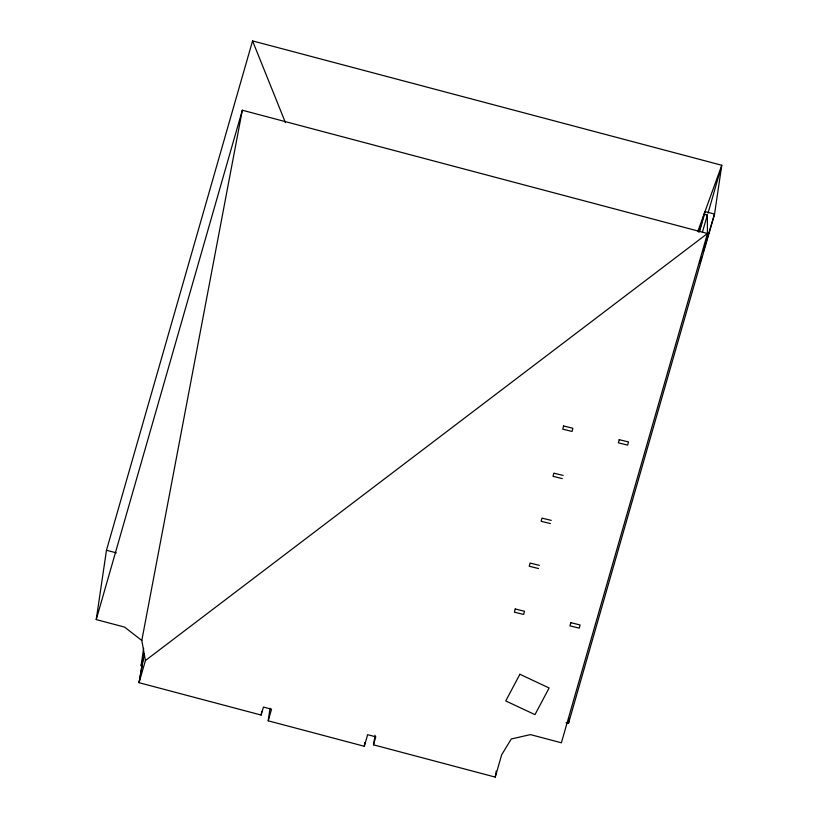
<?xml version="1.0" encoding="UTF-8"?>
<svg xmlns="http://www.w3.org/2000/svg" width="818" height="818" viewBox="0 0 818 818"><rect width="100%" height="100%" fill="white"/><g stroke="black" fill="none" stroke-linecap="round" stroke-linejoin="round"><path stroke-width="1.23" d="M703.143 251.944L714.554 214.081L704.881 211.514L704.482 214.255L707.345 215.011L707.458 233.508L561.383 742.805L530.453 734.605L511.27 738.991L501.639 754.82L495.258 777.1L373.499 744.83L375.789 736.844L367.64 734.676L364.317 746.282L268.212 720.811L271.535 709.206L263.437 707.059L261.147 715.055L139.06 682.703L145.41 660.555L141.8 640.484L124.551 627.089L96.238 619.584L106.473 550.248L252.558 40.9L721.762 165.256L714.554 214.081L568.49 723.378L566.066 722.744M143.641 648.275L141.054 665.801L143.13 658.582L139.06 682.703L144.234 654.022M268.212 720.811L270.073 708.224M364.317 746.282L364.869 742.509M568.49 723.378L569.226 718.368M261.147 715.055L261.74 711.466M373.499 744.83L375.094 735.229M495.258 777.1L496.25 771.098M141.8 640.484L242.322 110.225L707.458 233.508L145.41 660.555M96.238 619.584L242.322 110.225M698.899 232.384L704.881 211.514M699.554 231.433L704.482 214.255M702.417 232.189L707.345 215.011M708.04 213.12L721.762 165.256L697.887 231.208M699.819 262.936L701.67 256.832M563.121 475.432L553.858 473.152L553.019 476.332L562.283 478.612M551.24 520.391L541.976 518.111L541.127 521.291L550.402 523.571M539.348 565.35L530.084 563.07L529.246 566.25L538.51 568.53M106.473 550.248L116.32 552.856M252.558 40.9L285.451 122.659M515.217 608.991L514.379 612.171L523.643 614.451L524.481 611.271L515.217 608.991M563.612 425.974L562.764 429.153L572.038 431.434L572.876 428.254L563.612 425.974M570.821 622.682L569.982 625.862L579.246 628.142L580.085 624.962L570.821 622.682M619.216 439.665L618.367 442.845L627.641 445.125L628.48 441.945L619.216 439.665M519.89 674.267L505.739 700.924L534.962 714.635L549.123 687.979L519.89 674.267"/></g></svg>
